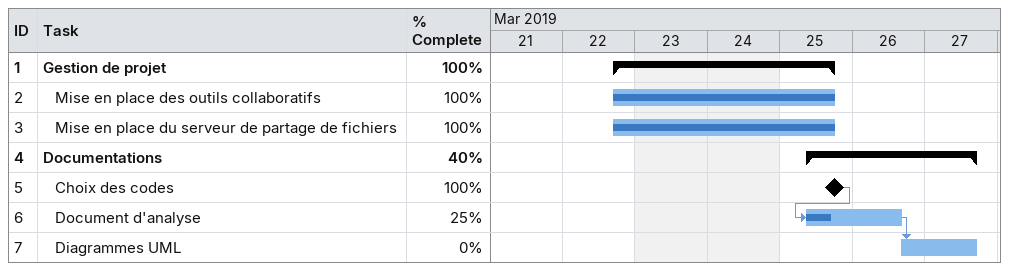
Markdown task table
| ID | Level | Task | Start | Finish | Predecessors | % complete |
|---|---|---|---|---|---|---|
| 1 | 1 | **Gestion de projet** | 2019-03-22 | 2019-03-25 |  | 100 |
| 2 | 2 | Mise en place des outils collaboratifs | 2019-03-22 | 2019-03-25 |  | 100 |
| 3 | 2 | Mise en place du serveur de partage de fichiers | 2019-03-22 | 2019-03-25 |  | 100 |
| 4 | 1 | **Documentations** | 2019-03-25 | 2019-03-27 |  | 40 |
| 5 | 2 | Choix des codes (milestone) | 2019-03-25 | 2019-03-25 |  | 100 |
| 6 | 2 | Document d'analyse | 2019-03-25 | 2019-03-26 | 5 | 25 |
| 7 | 2 | Diagrammes UML | 2019-03-26 | 2019-03-27 | 6 | 0 |
